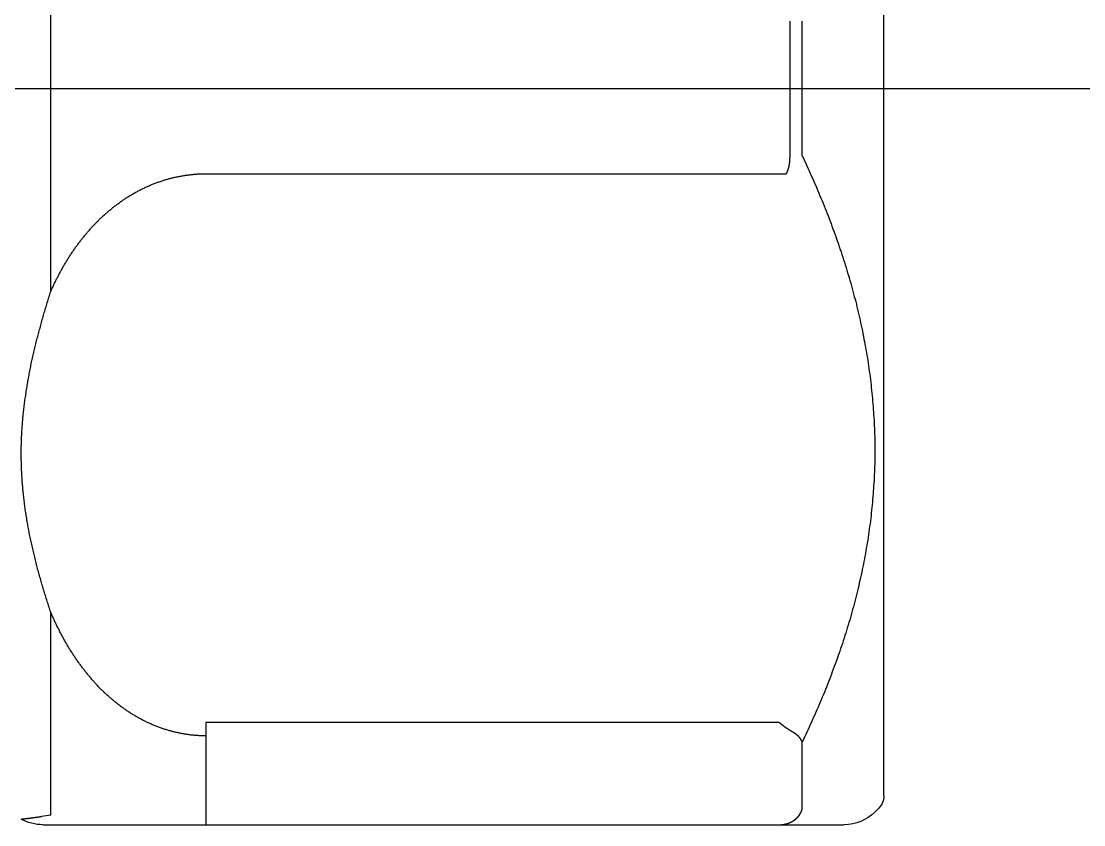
# Model space of a CAD drawing. Header units: millimetres. Extents: x 0 to 3800, y -67 to 2530.
# Drawn here: x 2354.32 to 2366.91, y 957.49 to 967.02 of the extents above; entities that cross this region are included whole.
import ezdxf
from ezdxf.lldxf.tags import DXFTag

# ---------------------------------------------------------------- set-up
doc = ezdxf.new("R2010")
doc.units = ezdxf.units.MM
doc.layers.add('내부선 및 부속', color=4, linetype='Continuous')
doc.layers.add('중심선', color=1, linetype='DASHED')
tags = doc.linetypes.add('DASHDOT', pattern=[70, 31, -13, 13, -13]).pattern_tags.tags
tags[10:11] = [DXFTag(74, 4), DXFTag(75, 0), DXFTag(340, '0'), DXFTag(46, 0.0), DXFTag(50, 0.0), DXFTag(44, 0.0), DXFTag(45, 0.0)]
tags[8:9] = [DXFTag(74, 4), DXFTag(75, 0), DXFTag(340, '0'), DXFTag(46, 0.0), DXFTag(50, 0.0), DXFTag(44, 0.0), DXFTag(45, 0.0)]
tags[6:7] = [DXFTag(74, 4), DXFTag(75, 0), DXFTag(340, '0'), DXFTag(46, 0.0), DXFTag(50, 0.0), DXFTag(44, 0.0), DXFTag(45, 0.0)]
tags[4:5] = [DXFTag(74, 4), DXFTag(75, 0), DXFTag(340, '0'), DXFTag(46, 0.0), DXFTag(50, 0.0), DXFTag(44, 0.0), DXFTag(45, 0.0)]
tags = doc.linetypes.add('DASHED', pattern=[25.72, 12.86, -12.86]).pattern_tags.tags
tags[6:7] = [DXFTag(74, 4), DXFTag(75, 0), DXFTag(340, '0'), DXFTag(46, 0.0), DXFTag(50, 0.0), DXFTag(44, 0.0), DXFTag(45, 0.0)]
tags[4:5] = [DXFTag(74, 4), DXFTag(75, 0), DXFTag(340, '0'), DXFTag(46, 0.0), DXFTag(50, 0.0), DXFTag(44, 0.0), DXFTag(45, 0.0)]

msp = doc.modelspace()

# ---------------------------------------------------------------- linework, layer by layer
at = {"layer": '내부선 및 부속', "linetype": 'Continuous'}
for p, q in [((2364.543, 957.834), (2364.543, 974.602)), ((2354.674, 963.813), (2354.674, 968.623)), ((2363.432, 965.415), (2363.432, 967.015)), ((2363.577, 965.421), (2363.577, 967.016)), ((2356.512, 965.208), (2363.388, 965.208)), ((2354.674, 957.607), (2354.674, 960.012)), ((2363.304, 958.704), (2356.512, 958.704)), ((2356.512, 958.704), (2356.512, 957.493)), ((2363.577, 957.677), (2363.577, 958.475)), ((2364.437, 957.643), (2364.483, 957.689)), ((2354.579, 957.493), (2364.074, 957.493))]:
    msp.add_line(p, q, dxfattribs=at)
at = {"layer": '내부선 및 부속', "linetype": 'Continuous', "flags": 128}
for points in [[(2363.388, 965.208), (2363.389, 965.209), (2363.389, 965.21), (2363.39, 965.211), (2363.391, 965.213), (2363.391, 965.214), (2363.392, 965.215), (2363.392, 965.216), (2363.393, 965.217), (2363.394, 965.218), (2363.394, 965.22), (2363.395, 965.221), (2363.396, 965.222), (2363.396, 965.223), (2363.397, 965.224), (2363.397, 965.226), (2363.398, 965.227), (2363.398, 965.228), (2363.399, 965.229), (2363.4, 965.231), (2363.4, 965.232), (2363.401, 965.233), (2363.401, 965.234), (2363.402, 965.235), (2363.402, 965.237), (2363.403, 965.238), (2363.403, 965.239), (2363.404, 965.24), (2363.404, 965.242), (2363.405, 965.243), (2363.405, 965.244), (2363.406, 965.245), (2363.406, 965.247), (2363.407, 965.248), (2363.407, 965.249), (2363.408, 965.25), (2363.408, 965.252), (2363.409, 965.253), (2363.409, 965.254), (2363.409, 965.256), (2363.41, 965.257), (2363.41, 965.258), (2363.411, 965.259), (2363.411, 965.261), (2363.412, 965.262), (2363.412, 965.263), (2363.412, 965.265), (2363.413, 965.266), (2363.413, 965.267), (2363.414, 965.268), (2363.414, 965.27), (2363.414, 965.271), (2363.415, 965.272), (2363.415, 965.274), (2363.415, 965.275), (2363.416, 965.276), (2363.416, 965.277), (2363.416, 965.279), (2363.417, 965.28), (2363.417, 965.281), (2363.417, 965.283), (2363.418, 965.284), (2363.418, 965.285), (2363.418, 965.287), (2363.419, 965.288), (2363.419, 965.289), (2363.419, 965.29), (2363.42, 965.292), (2363.42, 965.293), (2363.42, 965.294), (2363.421, 965.296), (2363.421, 965.297), (2363.421, 965.298), (2363.421, 965.3), (2363.422, 965.301), (2363.422, 965.302), (2363.422, 965.304), (2363.422, 965.305), (2363.423, 965.306), (2363.423, 965.308), (2363.423, 965.309), (2363.423, 965.31), (2363.424, 965.312), (2363.424, 965.313), (2363.424, 965.314), (2363.424, 965.316), (2363.425, 965.317), (2363.425, 965.318), (2363.425, 965.32), (2363.425, 965.321), (2363.425, 965.322), (2363.426, 965.324), (2363.426, 965.325), (2363.426, 965.326), (2363.426, 965.328), (2363.426, 965.329), (2363.427, 965.33), (2363.427, 965.332), (2363.427, 965.333), (2363.427, 965.334), (2363.427, 965.336), (2363.427, 965.336), (2363.427, 965.337), (2363.428, 965.338), (2363.428, 965.34), (2363.428, 965.341), (2363.428, 965.342), (2363.428, 965.344), (2363.428, 965.345), (2363.428, 965.346), (2363.429, 965.348), (2363.429, 965.349), (2363.429, 965.35), (2363.429, 965.352), (2363.429, 965.353), (2363.429, 965.354), (2363.429, 965.356), (2363.429, 965.357), (2363.429, 965.358), (2363.43, 965.36), (2363.43, 965.361), (2363.43, 965.362), (2363.43, 965.364), (2363.43, 965.365), (2363.43, 965.366), (2363.43, 965.368), (2363.43, 965.369), (2363.43, 965.371), (2363.43, 965.372), (2363.431, 965.373), (2363.431, 965.375), (2363.431, 965.376), (2363.431, 965.377), (2363.431, 965.379), (2363.431, 965.38), (2363.431, 965.381), (2363.431, 965.383), (2363.431, 965.384), (2363.431, 965.385), (2363.431, 965.387), (2363.431, 965.388), (2363.431, 965.389), (2363.431, 965.391), (2363.431, 965.392), (2363.431, 965.393), (2363.431, 965.395), (2363.431, 965.396), (2363.431, 965.397), (2363.431, 965.399), (2363.431, 965.4), (2363.431, 965.402), (2363.432, 965.403), (2363.432, 965.404), (2363.432, 965.406), (2363.432, 965.407), (2363.432, 965.408), (2363.432, 965.41), (2363.432, 965.411), (2363.432, 965.412), (2363.432, 965.414), (2363.432, 965.415), (2363.432, 965.415)], [(2363.577, 965.42), (2363.59, 965.391), (2363.604, 965.362), (2363.618, 965.333), (2363.631, 965.303), (2363.645, 965.274), (2363.658, 965.244), (2363.671, 965.215), (2363.684, 965.185), (2363.697, 965.156), (2363.71, 965.126), (2363.723, 965.097), (2363.736, 965.067), (2363.749, 965.037), (2363.762, 965.007), (2363.774, 964.978), (2363.787, 964.948), (2363.799, 964.918), (2363.811, 964.888), (2363.823, 964.858), (2363.836, 964.828), (2363.848, 964.798), (2363.86, 964.768), (2363.871, 964.738), (2363.883, 964.708), (2363.895, 964.678), (2363.906, 964.647), (2363.918, 964.617), (2363.929, 964.587), (2363.94, 964.556), (2363.951, 964.526), (2363.962, 964.496), (2363.973, 964.465), (2363.984, 964.435), (2363.995, 964.404), (2364.005, 964.374), (2364.016, 964.343), (2364.026, 964.312), (2364.037, 964.282), (2364.047, 964.251), (2364.057, 964.22), (2364.067, 964.189), (2364.076, 964.159), (2364.086, 964.128), (2364.096, 964.097), (2364.105, 964.066), (2364.115, 964.035), (2364.124, 964.004), (2364.133, 963.973), (2364.142, 963.942), (2364.151, 963.911), (2364.16, 963.88), (2364.168, 963.848), (2364.177, 963.817), (2364.185, 963.786), (2364.193, 963.755), (2364.202, 963.723), (2364.21, 963.692), (2364.218, 963.661), (2364.225, 963.629), (2364.233, 963.598), (2364.24, 963.566), (2364.248, 963.535), (2364.255, 963.503), (2364.262, 963.471), (2364.269, 963.44), (2364.276, 963.408), (2364.283, 963.376), (2364.289, 963.345), (2364.296, 963.313), (2364.302, 963.281), (2364.308, 963.249), (2364.314, 963.218), (2364.32, 963.186), (2364.326, 963.154), (2364.332, 963.122), (2364.337, 963.09), (2364.342, 963.058), (2364.348, 963.026), (2364.353, 962.994), (2364.358, 962.962), (2364.362, 962.93), (2364.367, 962.898), (2364.371, 962.866), (2364.376, 962.834), (2364.38, 962.802), (2364.384, 962.77), (2364.388, 962.737), (2364.392, 962.705), (2364.395, 962.673), (2364.399, 962.641), (2364.402, 962.609), (2364.405, 962.577), (2364.408, 962.544), (2364.411, 962.512), (2364.414, 962.48), (2364.417, 962.448), (2364.419, 962.415), (2364.421, 962.383), (2364.423, 962.351), (2364.425, 962.318), (2364.425, 962.318), (2364.427, 962.286), (2364.429, 962.254), (2364.43, 962.221), (2364.432, 962.189), (2364.433, 962.157), (2364.434, 962.124), (2364.435, 962.092), (2364.436, 962.06), (2364.436, 962.027), (2364.437, 961.995), (2364.437, 961.963), (2364.437, 961.93), (2364.437, 961.898), (2364.437, 961.866), (2364.436, 961.833), (2364.436, 961.801), (2364.435, 961.769), (2364.434, 961.736), (2364.433, 961.704), (2364.432, 961.672), (2364.43, 961.639), (2364.429, 961.607), (2364.427, 961.575), (2364.425, 961.542), (2364.423, 961.51), (2364.421, 961.478), (2364.419, 961.445), (2364.417, 961.413), (2364.414, 961.381), (2364.411, 961.349), (2364.408, 961.316), (2364.405, 961.284), (2364.402, 961.252), (2364.399, 961.22), (2364.395, 961.187), (2364.392, 961.155), (2364.388, 961.123), (2364.384, 961.091), (2364.38, 961.059), (2364.375, 961.027), (2364.371, 960.995), (2364.367, 960.963), (2364.362, 960.931), (2364.357, 960.898), (2364.352, 960.866), (2364.347, 960.834), (2364.342, 960.803), (2364.336, 960.771), (2364.331, 960.739), (2364.325, 960.707), (2364.319, 960.675), (2364.313, 960.643), (2364.307, 960.611), (2364.301, 960.579), (2364.295, 960.548), (2364.288, 960.516), (2364.281, 960.484), (2364.275, 960.453), (2364.268, 960.421), (2364.261, 960.389), (2364.253, 960.358), (2364.246, 960.326), (2364.239, 960.295), (2364.231, 960.263), (2364.223, 960.232), (2364.215, 960.2), (2364.207, 960.169), (2364.199, 960.138), (2364.191, 960.106), (2364.183, 960.075), (2364.174, 960.044), (2364.165, 960.013), (2364.157, 959.982), (2364.148, 959.95), (2364.139, 959.919), (2364.13, 959.888), (2364.12, 959.857), (2364.111, 959.826), (2364.101, 959.795), (2364.092, 959.765), (2364.082, 959.734), (2364.072, 959.703), (2364.062, 959.672), (2364.052, 959.641), (2364.042, 959.611), (2364.031, 959.58), (2364.021, 959.549), (2364.01, 959.519), (2364, 959.488), (2363.989, 959.458), (2363.978, 959.427), (2363.967, 959.397), (2363.956, 959.367), (2363.945, 959.336), (2363.933, 959.306), (2363.922, 959.276), (2363.91, 959.245), (2363.899, 959.215), (2363.887, 959.185), (2363.875, 959.155), (2363.875, 959.155), (2363.863, 959.125), (2363.851, 959.095), (2363.839, 959.065), (2363.827, 959.035), (2363.814, 959.005), (2363.802, 958.975), (2363.789, 958.945), (2363.777, 958.916), (2363.764, 958.886), (2363.751, 958.856), (2363.738, 958.827), (2363.725, 958.797), (2363.712, 958.767), (2363.699, 958.738), (2363.686, 958.708), (2363.672, 958.679), (2363.659, 958.65), (2363.646, 958.62), (2363.632, 958.591), (2363.618, 958.562), (2363.605, 958.532), (2363.591, 958.503), (2363.577, 958.474), (2363.577, 958.474)], [(2354.674, 963.813), (2354.679, 963.823), (2354.683, 963.833), (2354.687, 963.843), (2354.692, 963.852), (2354.697, 963.862), (2354.701, 963.872), (2354.706, 963.882), (2354.711, 963.892), (2354.715, 963.902), (2354.72, 963.912), (2354.725, 963.922), (2354.73, 963.931), (2354.734, 963.941), (2354.739, 963.951), (2354.744, 963.961), (2354.749, 963.971), (2354.754, 963.98), (2354.759, 963.99), (2354.764, 964), (2354.769, 964.009), (2354.774, 964.019), (2354.78, 964.029), (2354.785, 964.038), (2354.79, 964.048), (2354.795, 964.058), (2354.8, 964.067), (2354.806, 964.077), (2354.811, 964.086), (2354.816, 964.096), (2354.822, 964.105), (2354.827, 964.115), (2354.833, 964.124), (2354.838, 964.134), (2354.844, 964.143), (2354.85, 964.152), (2354.855, 964.162), (2354.861, 964.171), (2354.867, 964.181), (2354.872, 964.19), (2354.878, 964.199), (2354.884, 964.208), (2354.89, 964.218), (2354.896, 964.227), (2354.902, 964.236), (2354.908, 964.245), (2354.914, 964.254), (2354.92, 964.264), (2354.926, 964.273), (2354.932, 964.282), (2354.938, 964.291), (2354.944, 964.3), (2354.95, 964.309), (2354.957, 964.318), (2354.963, 964.327), (2354.969, 964.336), (2354.976, 964.345), (2354.982, 964.353), (2354.988, 964.362), (2354.995, 964.371), (2355.001, 964.38), (2355.008, 964.389), (2355.015, 964.397), (2355.021, 964.406), (2355.028, 964.415), (2355.035, 964.423), (2355.041, 964.432), (2355.048, 964.441), (2355.055, 964.449), (2355.062, 964.458), (2355.069, 964.466), (2355.076, 964.475), (2355.083, 964.483), (2355.09, 964.492), (2355.097, 964.5), (2355.104, 964.508), (2355.111, 964.517), (2355.118, 964.525), (2355.125, 964.533), (2355.132, 964.541), (2355.14, 964.55), (2355.147, 964.558), (2355.154, 964.566), (2355.162, 964.574), (2355.169, 964.582), (2355.177, 964.59), (2355.184, 964.598), (2355.192, 964.606), (2355.199, 964.614), (2355.207, 964.622), (2355.215, 964.63), (2355.222, 964.637), (2355.23, 964.645), (2355.238, 964.653), (2355.245, 964.661), (2355.253, 964.668), (2355.261, 964.676), (2355.269, 964.683), (2355.277, 964.691), (2355.285, 964.698), (2355.293, 964.706), (2355.293, 964.706), (2355.301, 964.713), (2355.309, 964.721), (2355.317, 964.728), (2355.326, 964.735), (2355.334, 964.742), (2355.342, 964.75), (2355.35, 964.757), (2355.359, 964.764), (2355.367, 964.771), (2355.375, 964.778), (2355.384, 964.785), (2355.392, 964.792), (2355.401, 964.799), (2355.409, 964.806), (2355.418, 964.813), (2355.427, 964.819), (2355.435, 964.826), (2355.444, 964.833), (2355.453, 964.839), (2355.461, 964.846), (2355.47, 964.852), (2355.479, 964.859), (2355.488, 964.865), (2355.497, 964.872), (2355.506, 964.878), (2355.515, 964.884), (2355.524, 964.891), (2355.533, 964.897), (2355.542, 964.903), (2355.551, 964.909), (2355.56, 964.915), (2355.569, 964.921), (2355.579, 964.927), (2355.588, 964.933), (2355.597, 964.939), (2355.606, 964.945), (2355.616, 964.95), (2355.625, 964.956), (2355.635, 964.962), (2355.644, 964.967), (2355.654, 964.973), (2355.663, 964.978), (2355.673, 964.984), (2355.682, 964.989), (2355.692, 964.994), (2355.701, 964.999), (2355.711, 965.005), (2355.721, 965.01), (2355.731, 965.015), (2355.74, 965.02), (2355.75, 965.025), (2355.76, 965.03), (2355.77, 965.034), (2355.78, 965.039), (2355.79, 965.044), (2355.8, 965.048), (2355.81, 965.053), (2355.82, 965.058), (2355.83, 965.062), (2355.84, 965.066), (2355.85, 965.071), (2355.86, 965.075), (2355.87, 965.079), (2355.88, 965.083), (2355.89, 965.087), (2355.901, 965.091), (2355.911, 965.095), (2355.921, 965.099), (2355.932, 965.103), (2355.942, 965.107), (2355.952, 965.111), (2355.963, 965.114), (2355.973, 965.118), (2355.983, 965.121), (2355.994, 965.125), (2356.004, 965.128), (2356.015, 965.131), (2356.025, 965.135), (2356.036, 965.138), (2356.047, 965.141), (2356.057, 965.144), (2356.068, 965.147), (2356.078, 965.15), (2356.089, 965.152), (2356.1, 965.155), (2356.11, 965.158), (2356.121, 965.161), (2356.132, 965.163), (2356.143, 965.166), (2356.153, 965.168), (2356.164, 965.17), (2356.175, 965.173), (2356.186, 965.175), (2356.196, 965.177), (2356.207, 965.179), (2356.218, 965.181), (2356.229, 965.183), (2356.24, 965.185), (2356.251, 965.187), (2356.261, 965.188), (2356.261, 965.188), (2356.272, 965.19), (2356.283, 965.192), (2356.294, 965.193), (2356.305, 965.194), (2356.316, 965.196), (2356.327, 965.197), (2356.338, 965.198), (2356.348, 965.199), (2356.359, 965.201), (2356.37, 965.202), (2356.381, 965.202), (2356.392, 965.203), (2356.403, 965.204), (2356.414, 965.205), (2356.425, 965.205), (2356.436, 965.206), (2356.447, 965.207), (2356.458, 965.207), (2356.469, 965.207), (2356.48, 965.208), (2356.491, 965.208), (2356.501, 965.208), (2356.512, 965.208), (2356.512, 965.208)], [(2354.674, 960.011), (2354.669, 960.028), (2354.663, 960.044), (2354.658, 960.061), (2354.653, 960.077), (2354.647, 960.094), (2354.642, 960.111), (2354.637, 960.127), (2354.631, 960.144), (2354.626, 960.16), (2354.621, 960.177), (2354.616, 960.194), (2354.611, 960.21), (2354.605, 960.227), (2354.6, 960.243), (2354.595, 960.26), (2354.59, 960.277), (2354.585, 960.293), (2354.58, 960.31), (2354.575, 960.327), (2354.57, 960.343), (2354.566, 960.36), (2354.561, 960.377), (2354.556, 960.394), (2354.551, 960.41), (2354.546, 960.427), (2354.542, 960.444), (2354.537, 960.461), (2354.533, 960.477), (2354.528, 960.494), (2354.523, 960.511), (2354.519, 960.528), (2354.514, 960.544), (2354.51, 960.561), (2354.506, 960.578), (2354.501, 960.595), (2354.497, 960.612), (2354.493, 960.629), (2354.488, 960.646), (2354.484, 960.662), (2354.48, 960.679), (2354.476, 960.696), (2354.472, 960.713), (2354.468, 960.73), (2354.464, 960.747), (2354.46, 960.764), (2354.456, 960.781), (2354.452, 960.798), (2354.449, 960.815), (2354.445, 960.832), (2354.441, 960.849), (2354.438, 960.866), (2354.434, 960.883), (2354.43, 960.9), (2354.427, 960.917), (2354.423, 960.934), (2354.42, 960.951), (2354.417, 960.968), (2354.414, 960.985), (2354.41, 961.003), (2354.407, 961.02), (2354.404, 961.037), (2354.401, 961.054), (2354.398, 961.071), (2354.395, 961.088), (2354.392, 961.105), (2354.389, 961.123), (2354.387, 961.14), (2354.384, 961.157), (2354.381, 961.174), (2354.378, 961.192), (2354.376, 961.209), (2354.373, 961.226), (2354.371, 961.243), (2354.369, 961.26), (2354.366, 961.278), (2354.364, 961.295), (2354.362, 961.312), (2354.36, 961.33), (2354.358, 961.347), (2354.356, 961.364), (2354.354, 961.382), (2354.352, 961.399), (2354.35, 961.416), (2354.348, 961.433), (2354.346, 961.451), (2354.345, 961.468), (2354.343, 961.485), (2354.342, 961.503), (2354.34, 961.52), (2354.339, 961.538), (2354.337, 961.555), (2354.336, 961.572), (2354.335, 961.59), (2354.334, 961.607), (2354.333, 961.624), (2354.332, 961.642), (2354.331, 961.659), (2354.33, 961.677), (2354.329, 961.694), (2354.328, 961.711), (2354.328, 961.711), (2354.328, 961.729), (2354.327, 961.746), (2354.326, 961.763), (2354.326, 961.781), (2354.326, 961.798), (2354.325, 961.816), (2354.325, 961.833), (2354.325, 961.85), (2354.325, 961.868), (2354.325, 961.885), (2354.325, 961.903), (2354.325, 961.92), (2354.325, 961.937), (2354.325, 961.955), (2354.325, 961.972), (2354.326, 961.99), (2354.326, 962.007), (2354.327, 962.024), (2354.327, 962.042), (2354.328, 962.059), (2354.329, 962.077), (2354.329, 962.094), (2354.33, 962.111), (2354.331, 962.129), (2354.332, 962.146), (2354.333, 962.164), (2354.334, 962.181), (2354.336, 962.198), (2354.337, 962.216), (2354.338, 962.233), (2354.339, 962.25), (2354.341, 962.268), (2354.342, 962.285), (2354.344, 962.302), (2354.345, 962.32), (2354.347, 962.337), (2354.349, 962.354), (2354.351, 962.372), (2354.352, 962.389), (2354.354, 962.406), (2354.356, 962.424), (2354.358, 962.441), (2354.36, 962.458), (2354.363, 962.476), (2354.365, 962.493), (2354.367, 962.51), (2354.369, 962.527), (2354.372, 962.545), (2354.374, 962.562), (2354.377, 962.579), (2354.379, 962.596), (2354.382, 962.614), (2354.384, 962.631), (2354.387, 962.648), (2354.39, 962.665), (2354.393, 962.682), (2354.395, 962.7), (2354.398, 962.717), (2354.401, 962.734), (2354.404, 962.751), (2354.407, 962.768), (2354.41, 962.785), (2354.414, 962.803), (2354.417, 962.82), (2354.42, 962.837), (2354.423, 962.854), (2354.427, 962.871), (2354.43, 962.888), (2354.433, 962.905), (2354.437, 962.922), (2354.44, 962.939), (2354.444, 962.956), (2354.448, 962.973), (2354.451, 962.99), (2354.455, 963.007), (2354.459, 963.024), (2354.463, 963.041), (2354.466, 963.058), (2354.47, 963.075), (2354.474, 963.092), (2354.478, 963.109), (2354.482, 963.126), (2354.486, 963.143), (2354.49, 963.16), (2354.494, 963.177), (2354.498, 963.194), (2354.503, 963.211), (2354.507, 963.227), (2354.511, 963.244), (2354.515, 963.261), (2354.52, 963.278), (2354.524, 963.295), (2354.529, 963.312), (2354.533, 963.328), (2354.537, 963.345), (2354.542, 963.362), (2354.547, 963.379), (2354.551, 963.396), (2354.556, 963.412), (2354.56, 963.429), (2354.56, 963.429), (2354.565, 963.446), (2354.57, 963.463), (2354.574, 963.479), (2354.579, 963.496), (2354.584, 963.513), (2354.589, 963.53), (2354.594, 963.546), (2354.598, 963.563), (2354.603, 963.58), (2354.608, 963.596), (2354.613, 963.613), (2354.618, 963.63), (2354.623, 963.646), (2354.628, 963.663), (2354.633, 963.68), (2354.638, 963.696), (2354.643, 963.713), (2354.648, 963.73), (2354.653, 963.746), (2354.659, 963.763), (2354.664, 963.779), (2354.669, 963.796), (2354.674, 963.813), (2354.674, 963.813)], [(2356.512, 958.546), (2356.501, 958.546), (2356.49, 958.546), (2356.479, 958.546), (2356.468, 958.547), (2356.457, 958.547), (2356.446, 958.547), (2356.434, 958.548), (2356.423, 958.549), (2356.412, 958.549), (2356.401, 958.55), (2356.39, 958.551), (2356.379, 958.552), (2356.368, 958.553), (2356.356, 958.554), (2356.345, 958.555), (2356.334, 958.556), (2356.323, 958.558), (2356.312, 958.559), (2356.301, 958.561), (2356.29, 958.562), (2356.279, 958.564), (2356.268, 958.566), (2356.257, 958.567), (2356.245, 958.569), (2356.234, 958.571), (2356.223, 958.573), (2356.212, 958.575), (2356.201, 958.578), (2356.19, 958.58), (2356.179, 958.582), (2356.168, 958.585), (2356.157, 958.587), (2356.147, 958.59), (2356.136, 958.592), (2356.125, 958.595), (2356.114, 958.598), (2356.103, 958.601), (2356.092, 958.604), (2356.081, 958.607), (2356.07, 958.61), (2356.06, 958.613), (2356.049, 958.616), (2356.038, 958.62), (2356.027, 958.623), (2356.017, 958.626), (2356.006, 958.63), (2355.995, 958.633), (2355.985, 958.637), (2355.974, 958.641), (2355.964, 958.645), (2355.953, 958.649), (2355.943, 958.652), (2355.932, 958.657), (2355.922, 958.661), (2355.911, 958.665), (2355.901, 958.669), (2355.89, 958.673), (2355.88, 958.678), (2355.87, 958.682), (2355.86, 958.687), (2355.849, 958.691), (2355.839, 958.696), (2355.829, 958.7), (2355.819, 958.705), (2355.809, 958.71), (2355.799, 958.715), (2355.789, 958.72), (2355.779, 958.725), (2355.769, 958.73), (2355.759, 958.735), (2355.749, 958.74), (2355.739, 958.746), (2355.729, 958.751), (2355.719, 958.756), (2355.71, 958.762), (2355.7, 958.767), (2355.69, 958.773), (2355.68, 958.778), (2355.671, 958.784), (2355.661, 958.79), (2355.652, 958.796), (2355.642, 958.801), (2355.633, 958.807), (2355.623, 958.813), (2355.614, 958.819), (2355.604, 958.825), (2355.595, 958.832), (2355.586, 958.838), (2355.576, 958.844), (2355.567, 958.85), (2355.558, 958.857), (2355.549, 958.863), (2355.54, 958.87), (2355.531, 958.876), (2355.522, 958.883), (2355.513, 958.889), (2355.504, 958.896), (2355.495, 958.903), (2355.486, 958.909), (2355.477, 958.916), (2355.477, 958.916), (2355.468, 958.923), (2355.459, 958.93), (2355.45, 958.937), (2355.442, 958.944), (2355.433, 958.951), (2355.424, 958.958), (2355.416, 958.965), (2355.407, 958.972), (2355.399, 958.98), (2355.39, 958.987), (2355.382, 958.994), (2355.373, 959.002), (2355.365, 959.009), (2355.357, 959.016), (2355.348, 959.024), (2355.34, 959.032), (2355.332, 959.039), (2355.324, 959.047), (2355.316, 959.054), (2355.308, 959.062), (2355.299, 959.07), (2355.291, 959.078), (2355.283, 959.085), (2355.276, 959.093), (2355.268, 959.101), (2355.26, 959.109), (2355.252, 959.117), (2355.244, 959.125), (2355.236, 959.133), (2355.229, 959.141), (2355.221, 959.149), (2355.213, 959.157), (2355.206, 959.166), (2355.198, 959.174), (2355.191, 959.182), (2355.183, 959.19), (2355.176, 959.199), (2355.169, 959.207), (2355.161, 959.215), (2355.154, 959.224), (2355.147, 959.232), (2355.139, 959.241), (2355.132, 959.249), (2355.125, 959.258), (2355.118, 959.266), (2355.111, 959.275), (2355.104, 959.284), (2355.097, 959.292), (2355.09, 959.301), (2355.083, 959.31), (2355.076, 959.319), (2355.069, 959.328), (2355.062, 959.336), (2355.055, 959.345), (2355.049, 959.354), (2355.042, 959.363), (2355.035, 959.372), (2355.029, 959.381), (2355.022, 959.39), (2355.016, 959.399), (2355.009, 959.408), (2355.003, 959.417), (2354.996, 959.426), (2354.99, 959.435), (2354.983, 959.445), (2354.977, 959.454), (2354.971, 959.463), (2354.964, 959.472), (2354.958, 959.481), (2354.952, 959.491), (2354.946, 959.5), (2354.94, 959.509), (2354.934, 959.519), (2354.928, 959.528), (2354.922, 959.538), (2354.916, 959.547), (2354.91, 959.556), (2354.904, 959.566), (2354.898, 959.575), (2354.892, 959.585), (2354.886, 959.594), (2354.881, 959.604), (2354.875, 959.614), (2354.869, 959.623), (2354.864, 959.633), (2354.858, 959.642), (2354.852, 959.652), (2354.847, 959.662), (2354.841, 959.671), (2354.836, 959.681), (2354.83, 959.691), (2354.825, 959.701), (2354.82, 959.71), (2354.814, 959.72), (2354.809, 959.73), (2354.804, 959.74), (2354.798, 959.75), (2354.793, 959.76), (2354.788, 959.769), (2354.783, 959.779), (2354.783, 959.779), (2354.778, 959.789), (2354.773, 959.799), (2354.768, 959.809), (2354.763, 959.819), (2354.758, 959.829), (2354.753, 959.839), (2354.748, 959.849), (2354.743, 959.859), (2354.738, 959.869), (2354.734, 959.879), (2354.729, 959.889), (2354.724, 959.899), (2354.719, 959.91), (2354.715, 959.92), (2354.71, 959.93), (2354.705, 959.94), (2354.701, 959.95), (2354.696, 959.96), (2354.692, 959.97), (2354.687, 959.981), (2354.683, 959.991), (2354.678, 960.001), (2354.674, 960.011), (2354.674, 960.011)], [(2363.465, 958.59), (2363.464, 958.591), (2363.463, 958.592), (2363.461, 958.592), (2363.46, 958.593), (2363.459, 958.593), (2363.458, 958.594), (2363.457, 958.595), (2363.456, 958.595), (2363.455, 958.596), (2363.454, 958.597), (2363.453, 958.597), (2363.452, 958.598), (2363.451, 958.598), (2363.45, 958.599), (2363.449, 958.6), (2363.448, 958.6), (2363.446, 958.601), (2363.445, 958.602), (2363.444, 958.602), (2363.443, 958.603), (2363.442, 958.604), (2363.441, 958.604), (2363.44, 958.605), (2363.439, 958.605), (2363.438, 958.606), (2363.437, 958.607), (2363.436, 958.607), (2363.435, 958.608), (2363.434, 958.609), (2363.433, 958.609), (2363.432, 958.61), (2363.431, 958.611), (2363.43, 958.611), (2363.429, 958.612), (2363.428, 958.613), (2363.426, 958.613), (2363.425, 958.614), (2363.424, 958.615), (2363.423, 958.615), (2363.422, 958.616), (2363.421, 958.617), (2363.42, 958.617), (2363.419, 958.618), (2363.418, 958.619), (2363.417, 958.619), (2363.416, 958.62), (2363.415, 958.621), (2363.414, 958.621), (2363.413, 958.622), (2363.412, 958.623), (2363.411, 958.623), (2363.41, 958.624), (2363.409, 958.625), (2363.408, 958.625), (2363.407, 958.626), (2363.406, 958.627), (2363.405, 958.628), (2363.404, 958.628), (2363.403, 958.629), (2363.402, 958.63), (2363.401, 958.63), (2363.4, 958.631), (2363.399, 958.632), (2363.398, 958.632), (2363.397, 958.633), (2363.395, 958.634), (2363.394, 958.635), (2363.393, 958.635), (2363.392, 958.636), (2363.391, 958.637), (2363.39, 958.637), (2363.389, 958.638), (2363.388, 958.639), (2363.387, 958.639), (2363.386, 958.64), (2363.385, 958.641), (2363.384, 958.642), (2363.383, 958.642), (2363.382, 958.643), (2363.381, 958.644), (2363.38, 958.645), (2363.379, 958.645), (2363.378, 958.646), (2363.377, 958.647), (2363.376, 958.647), (2363.375, 958.648), (2363.374, 958.649), (2363.373, 958.65), (2363.372, 958.65), (2363.371, 958.651), (2363.37, 958.652), (2363.369, 958.653), (2363.368, 958.653), (2363.367, 958.654), (2363.366, 958.655), (2363.365, 958.655), (2363.364, 958.656), (2363.363, 958.657), (2363.362, 958.658), (2363.361, 958.658), (2363.361, 958.658), (2363.36, 958.659), (2363.359, 958.66), (2363.358, 958.661), (2363.357, 958.661), (2363.356, 958.662), (2363.355, 958.663), (2363.354, 958.664), (2363.353, 958.664), (2363.352, 958.665), (2363.351, 958.666), (2363.35, 958.667), (2363.349, 958.667), (2363.348, 958.668), (2363.347, 958.669), (2363.346, 958.67), (2363.345, 958.67), (2363.345, 958.671), (2363.344, 958.672), (2363.343, 958.673), (2363.342, 958.673), (2363.341, 958.674), (2363.34, 958.675), (2363.339, 958.676), (2363.338, 958.677), (2363.337, 958.677), (2363.336, 958.678), (2363.335, 958.679), (2363.334, 958.68), (2363.333, 958.68), (2363.332, 958.681), (2363.331, 958.682), (2363.33, 958.683), (2363.329, 958.683), (2363.328, 958.684), (2363.327, 958.685), (2363.326, 958.686), (2363.325, 958.687), (2363.324, 958.687), (2363.323, 958.688), (2363.322, 958.689), (2363.321, 958.69), (2363.32, 958.69), (2363.319, 958.691), (2363.318, 958.692), (2363.317, 958.693), (2363.316, 958.694), (2363.315, 958.694), (2363.315, 958.695), (2363.314, 958.696), (2363.313, 958.697), (2363.312, 958.698), (2363.311, 958.698), (2363.31, 958.699), (2363.309, 958.7), (2363.308, 958.701), (2363.307, 958.701), (2363.306, 958.702), (2363.305, 958.703), (2363.304, 958.704), (2363.304, 958.704)], [(2363.577, 958.474), (2363.576, 958.475), (2363.576, 958.476), (2363.576, 958.477), (2363.575, 958.478), (2363.575, 958.479), (2363.574, 958.48), (2363.574, 958.481), (2363.573, 958.482), (2363.573, 958.483), (2363.573, 958.484), (2363.572, 958.485), (2363.572, 958.486), (2363.571, 958.487), (2363.571, 958.487), (2363.57, 958.488), (2363.57, 958.489), (2363.569, 958.49), (2363.569, 958.491), (2363.568, 958.492), (2363.568, 958.493), (2363.567, 958.494), (2363.567, 958.495), (2363.566, 958.496), (2363.566, 958.497), (2363.565, 958.497), (2363.565, 958.498), (2363.564, 958.499), (2363.564, 958.5), (2363.563, 958.501), (2363.563, 958.502), (2363.562, 958.503), (2363.562, 958.504), (2363.561, 958.504), (2363.56, 958.505), (2363.56, 958.506), (2363.559, 958.507), (2363.559, 958.508), (2363.558, 958.509), (2363.558, 958.51), (2363.557, 958.51), (2363.556, 958.511), (2363.556, 958.512), (2363.555, 958.513), (2363.555, 958.514), (2363.554, 958.515), (2363.553, 958.515), (2363.553, 958.516), (2363.552, 958.517), (2363.552, 958.518), (2363.551, 958.519), (2363.55, 958.519), (2363.55, 958.52), (2363.549, 958.521), (2363.548, 958.522), (2363.548, 958.523), (2363.547, 958.523), (2363.546, 958.524), (2363.546, 958.525), (2363.545, 958.526), (2363.544, 958.527), (2363.544, 958.527), (2363.543, 958.528), (2363.542, 958.529), (2363.542, 958.53), (2363.541, 958.531), (2363.54, 958.531), (2363.54, 958.532), (2363.539, 958.533), (2363.538, 958.534), (2363.538, 958.534), (2363.537, 958.535), (2363.536, 958.536), (2363.535, 958.537), (2363.535, 958.537), (2363.534, 958.538), (2363.533, 958.539), (2363.532, 958.54), (2363.532, 958.54), (2363.531, 958.541), (2363.53, 958.542), (2363.53, 958.542), (2363.529, 958.543), (2363.528, 958.544), (2363.527, 958.545), (2363.527, 958.545), (2363.526, 958.546), (2363.525, 958.547), (2363.524, 958.547), (2363.524, 958.548), (2363.523, 958.549), (2363.522, 958.55), (2363.521, 958.55), (2363.52, 958.551), (2363.52, 958.552), (2363.519, 958.552), (2363.518, 958.553), (2363.517, 958.554), (2363.517, 958.554), (2363.516, 958.555), (2363.515, 958.556), (2363.515, 958.556), (2363.514, 958.556), (2363.513, 958.557), (2363.513, 958.558), (2363.512, 958.558), (2363.511, 958.559), (2363.51, 958.56), (2363.509, 958.56), (2363.509, 958.561), (2363.508, 958.562), (2363.507, 958.562), (2363.506, 958.563), (2363.505, 958.564), (2363.504, 958.564), (2363.504, 958.565), (2363.503, 958.565), (2363.502, 958.566), (2363.501, 958.567), (2363.5, 958.567), (2363.499, 958.568), (2363.499, 958.569), (2363.498, 958.569), (2363.497, 958.57), (2363.496, 958.57), (2363.495, 958.571), (2363.494, 958.572), (2363.494, 958.572), (2363.493, 958.573), (2363.492, 958.573), (2363.491, 958.574), (2363.49, 958.575), (2363.489, 958.575), (2363.488, 958.576), (2363.488, 958.576), (2363.487, 958.577), (2363.486, 958.577), (2363.485, 958.578), (2363.484, 958.579), (2363.483, 958.579), (2363.482, 958.58), (2363.481, 958.58), (2363.481, 958.581), (2363.48, 958.581), (2363.479, 958.582), (2363.478, 958.583), (2363.477, 958.583), (2363.476, 958.584), (2363.475, 958.584), (2363.474, 958.585), (2363.474, 958.585), (2363.473, 958.586), (2363.472, 958.586), (2363.471, 958.587), (2363.47, 958.587), (2363.469, 958.588), (2363.468, 958.588), (2363.467, 958.589), (2363.466, 958.589), (2363.466, 958.59), (2363.465, 958.59), (2363.465, 958.59)], [(2363.465, 957.536), (2363.466, 957.537), (2363.467, 957.537), (2363.468, 957.538), (2363.469, 957.538), (2363.47, 957.539), (2363.471, 957.54), (2363.472, 957.54), (2363.473, 957.541), (2363.474, 957.541), (2363.475, 957.542), (2363.476, 957.543), (2363.477, 957.543), (2363.477, 957.544), (2363.478, 957.545), (2363.479, 957.545), (2363.48, 957.546), (2363.481, 957.546), (2363.482, 957.547), (2363.483, 957.548), (2363.484, 957.548), (2363.485, 957.549), (2363.486, 957.55), (2363.487, 957.55), (2363.488, 957.551), (2363.489, 957.552), (2363.49, 957.553), (2363.491, 957.553), (2363.492, 957.554), (2363.493, 957.555), (2363.494, 957.555), (2363.494, 957.556), (2363.495, 957.557), (2363.496, 957.557), (2363.497, 957.558), (2363.498, 957.559), (2363.499, 957.56), (2363.5, 957.56), (2363.501, 957.561), (2363.502, 957.562), (2363.503, 957.563), (2363.503, 957.563), (2363.504, 957.564), (2363.505, 957.565), (2363.506, 957.566), (2363.507, 957.566), (2363.508, 957.567), (2363.509, 957.568), (2363.51, 957.569), (2363.51, 957.57), (2363.511, 957.57), (2363.512, 957.571), (2363.513, 957.572), (2363.514, 957.573), (2363.515, 957.574), (2363.515, 957.574), (2363.516, 957.575), (2363.517, 957.576), (2363.518, 957.577), (2363.519, 957.578), (2363.52, 957.579), (2363.52, 957.579), (2363.521, 957.58), (2363.522, 957.581), (2363.523, 957.582), (2363.524, 957.583), (2363.524, 957.584), (2363.525, 957.584), (2363.526, 957.585), (2363.527, 957.586), (2363.527, 957.587), (2363.528, 957.588), (2363.529, 957.589), (2363.53, 957.59), (2363.531, 957.591), (2363.531, 957.591), (2363.532, 957.592), (2363.533, 957.593), (2363.533, 957.594), (2363.534, 957.595), (2363.535, 957.596), (2363.536, 957.597), (2363.536, 957.598), (2363.537, 957.599), (2363.538, 957.6), (2363.538, 957.601), (2363.539, 957.601), (2363.54, 957.602), (2363.541, 957.603), (2363.541, 957.604), (2363.542, 957.605), (2363.543, 957.606), (2363.543, 957.607), (2363.544, 957.608), (2363.545, 957.609), (2363.545, 957.61), (2363.546, 957.611), (2363.547, 957.612), (2363.547, 957.613), (2363.548, 957.614), (2363.548, 957.615), (2363.548, 957.615), (2363.549, 957.616), (2363.55, 957.617), (2363.55, 957.618), (2363.551, 957.619), (2363.552, 957.62), (2363.552, 957.621), (2363.553, 957.622), (2363.553, 957.623), (2363.554, 957.624), (2363.554, 957.625), (2363.555, 957.626), (2363.556, 957.627), (2363.556, 957.628), (2363.557, 957.629), (2363.557, 957.63), (2363.558, 957.631), (2363.558, 957.632), (2363.559, 957.633), (2363.559, 957.634), (2363.56, 957.635), (2363.561, 957.636), (2363.561, 957.637), (2363.562, 957.638), (2363.562, 957.639), (2363.563, 957.64), (2363.563, 957.641), (2363.564, 957.642), (2363.564, 957.643), (2363.565, 957.644), (2363.565, 957.645), (2363.565, 957.646), (2363.566, 957.648), (2363.566, 957.649), (2363.567, 957.65), (2363.567, 957.651), (2363.568, 957.652), (2363.568, 957.653), (2363.569, 957.654), (2363.569, 957.655), (2363.57, 957.656), (2363.57, 957.657), (2363.57, 957.658), (2363.571, 957.659), (2363.571, 957.66), (2363.572, 957.661), (2363.572, 957.663), (2363.572, 957.664), (2363.573, 957.665), (2363.573, 957.666), (2363.574, 957.667), (2363.574, 957.668), (2363.574, 957.669), (2363.575, 957.67), (2363.575, 957.671), (2363.575, 957.672), (2363.576, 957.673), (2363.576, 957.675), (2363.576, 957.676), (2363.577, 957.677), (2363.577, 957.677)], [(2354.325, 957.559), (2354.325, 957.559), (2354.326, 957.559), (2354.327, 957.559), (2354.328, 957.56), (2354.329, 957.56), (2354.33, 957.56), (2354.33, 957.56), (2354.331, 957.56), (2354.332, 957.56), (2354.333, 957.561), (2354.334, 957.561), (2354.335, 957.561), (2354.335, 957.561), (2354.336, 957.561), (2354.337, 957.561), (2354.338, 957.561), (2354.339, 957.561), (2354.34, 957.561), (2354.34, 957.561), (2354.341, 957.561), (2354.342, 957.561), (2354.343, 957.561), (2354.344, 957.561), (2354.345, 957.562), (2354.345, 957.562), (2354.346, 957.562), (2354.347, 957.562), (2354.348, 957.562), (2354.349, 957.562), (2354.35, 957.562), (2354.35, 957.562), (2354.351, 957.562), (2354.352, 957.562), (2354.353, 957.563), (2354.354, 957.563), (2354.354, 957.563), (2354.355, 957.563), (2354.356, 957.563), (2354.357, 957.563), (2354.358, 957.563), (2354.359, 957.563), (2354.359, 957.563), (2354.36, 957.564), (2354.361, 957.564), (2354.362, 957.564), (2354.363, 957.564), (2354.364, 957.564), (2354.364, 957.564), (2354.365, 957.564), (2354.366, 957.564), (2354.367, 957.564), (2354.368, 957.565), (2354.369, 957.565), (2354.369, 957.565), (2354.37, 957.565), (2354.371, 957.565), (2354.372, 957.565), (2354.373, 957.565), (2354.374, 957.565), (2354.374, 957.565), (2354.375, 957.566), (2354.376, 957.566), (2354.377, 957.566), (2354.378, 957.566), (2354.379, 957.566), (2354.379, 957.566), (2354.38, 957.566), (2354.381, 957.566), (2354.382, 957.566), (2354.383, 957.566), (2354.384, 957.567), (2354.384, 957.567), (2354.385, 957.567), (2354.386, 957.567), (2354.387, 957.567), (2354.388, 957.567), (2354.389, 957.567), (2354.389, 957.567), (2354.39, 957.567), (2354.391, 957.567), (2354.392, 957.568), (2354.393, 957.568), (2354.394, 957.568), (2354.394, 957.568), (2354.395, 957.568), (2354.396, 957.568), (2354.397, 957.568), (2354.398, 957.568), (2354.398, 957.568), (2354.399, 957.568), (2354.4, 957.569), (2354.401, 957.569), (2354.402, 957.569), (2354.403, 957.569), (2354.403, 957.569), (2354.404, 957.569), (2354.405, 957.569), (2354.406, 957.569), (2354.407, 957.569), (2354.408, 957.57), (2354.408, 957.57), (2354.408, 957.57), (2354.409, 957.57), (2354.41, 957.57), (2354.411, 957.57), (2354.412, 957.57), (2354.413, 957.57), (2354.413, 957.57), (2354.414, 957.57), (2354.415, 957.57), (2354.416, 957.571), (2354.417, 957.571), (2354.418, 957.571), (2354.418, 957.571), (2354.419, 957.571), (2354.42, 957.571), (2354.421, 957.571), (2354.422, 957.571), (2354.423, 957.571), (2354.423, 957.572), (2354.424, 957.572), (2354.425, 957.572), (2354.426, 957.572), (2354.427, 957.572), (2354.428, 957.572), (2354.428, 957.572), (2354.429, 957.572), (2354.43, 957.572), (2354.431, 957.572), (2354.432, 957.573), (2354.432, 957.573), (2354.433, 957.573), (2354.434, 957.573), (2354.435, 957.573), (2354.436, 957.573), (2354.437, 957.573), (2354.437, 957.573), (2354.438, 957.573), (2354.439, 957.574), (2354.44, 957.574), (2354.441, 957.574), (2354.442, 957.574), (2354.442, 957.574), (2354.443, 957.574), (2354.444, 957.574), (2354.445, 957.574), (2354.446, 957.574), (2354.447, 957.575), (2354.447, 957.575), (2354.448, 957.575), (2354.449, 957.575), (2354.45, 957.575), (2354.451, 957.575), (2354.452, 957.575), (2354.452, 957.575), (2354.453, 957.575), (2354.454, 957.576), (2354.455, 957.576), (2354.456, 957.576), (2354.457, 957.576), (2354.457, 957.576), (2354.458, 957.576), (2354.459, 957.576), (2354.46, 957.576), (2354.461, 957.576), (2354.462, 957.577), (2354.462, 957.577), (2354.463, 957.577), (2354.464, 957.577), (2354.465, 957.577), (2354.466, 957.577), (2354.466, 957.577), (2354.467, 957.577), (2354.468, 957.577), (2354.469, 957.578), (2354.47, 957.578), (2354.471, 957.578), (2354.471, 957.578), (2354.472, 957.578), (2354.473, 957.578), (2354.474, 957.578), (2354.475, 957.578), (2354.476, 957.578), (2354.476, 957.579), (2354.477, 957.579), (2354.478, 957.579), (2354.479, 957.579), (2354.48, 957.579), (2354.481, 957.579), (2354.481, 957.579), (2354.482, 957.579), (2354.483, 957.579), (2354.484, 957.58), (2354.485, 957.58), (2354.486, 957.58), (2354.486, 957.58), (2354.487, 957.58), (2354.488, 957.58), (2354.489, 957.58), (2354.49, 957.58), (2354.491, 957.58), (2354.491, 957.58), (2354.491, 957.581), (2354.492, 957.581), (2354.493, 957.581), (2354.494, 957.581), (2354.495, 957.581), (2354.496, 957.581), (2354.496, 957.581), (2354.497, 957.581), (2354.498, 957.581), (2354.499, 957.582), (2354.5, 957.582), (2354.5, 957.582), (2354.501, 957.582), (2354.502, 957.582), (2354.503, 957.582), (2354.504, 957.582), (2354.505, 957.582), (2354.505, 957.582), (2354.506, 957.583), (2354.507, 957.583), (2354.508, 957.583), (2354.509, 957.583), (2354.51, 957.583), (2354.51, 957.583), (2354.511, 957.583), (2354.512, 957.583), (2354.513, 957.583), (2354.514, 957.584), (2354.515, 957.584), (2354.515, 957.584), (2354.516, 957.584), (2354.517, 957.584), (2354.518, 957.584), (2354.519, 957.584), (2354.52, 957.584), (2354.52, 957.584), (2354.521, 957.585), (2354.522, 957.585), (2354.523, 957.585), (2354.524, 957.585), (2354.525, 957.585), (2354.525, 957.585), (2354.526, 957.585), (2354.527, 957.585), (2354.528, 957.585), (2354.529, 957.586), (2354.529, 957.586), (2354.53, 957.586), (2354.531, 957.586), (2354.532, 957.586), (2354.533, 957.586), (2354.534, 957.586), (2354.534, 957.586), (2354.535, 957.586), (2354.536, 957.587), (2354.537, 957.587), (2354.538, 957.587), (2354.539, 957.587), (2354.539, 957.587), (2354.54, 957.587), (2354.541, 957.587), (2354.542, 957.587), (2354.543, 957.587), (2354.544, 957.588), (2354.544, 957.588), (2354.545, 957.588), (2354.546, 957.588), (2354.547, 957.588), (2354.548, 957.588), (2354.549, 957.588), (2354.549, 957.588), (2354.55, 957.589), (2354.551, 957.589), (2354.552, 957.589), (2354.553, 957.589), (2354.554, 957.589), (2354.554, 957.589), (2354.555, 957.589), (2354.556, 957.589), (2354.557, 957.589), (2354.558, 957.59), (2354.558, 957.59), (2354.559, 957.59), (2354.56, 957.59), (2354.561, 957.59), (2354.562, 957.59), (2354.563, 957.59), (2354.563, 957.59)], [(2363.304, 957.492), (2363.305, 957.492), (2363.306, 957.492), (2363.307, 957.492), (2363.308, 957.492), (2363.309, 957.492), (2363.31, 957.492), (2363.311, 957.492), (2363.312, 957.492), (2363.314, 957.492), (2363.315, 957.492), (2363.316, 957.492), (2363.317, 957.492), (2363.318, 957.492), (2363.319, 957.492), (2363.32, 957.492), (2363.321, 957.493), (2363.322, 957.493), (2363.323, 957.493), (2363.324, 957.493), (2363.325, 957.493), (2363.326, 957.493), (2363.327, 957.493), (2363.328, 957.493), (2363.329, 957.493), (2363.33, 957.493), (2363.331, 957.493), (2363.333, 957.493), (2363.334, 957.494), (2363.335, 957.494), (2363.336, 957.494), (2363.337, 957.494), (2363.338, 957.494), (2363.339, 957.494), (2363.34, 957.494), (2363.341, 957.494), (2363.342, 957.494), (2363.343, 957.495), (2363.344, 957.495), (2363.345, 957.495), (2363.346, 957.495), (2363.347, 957.495), (2363.348, 957.495), (2363.349, 957.495), (2363.35, 957.496), (2363.351, 957.496), (2363.353, 957.496), (2363.354, 957.496), (2363.355, 957.496), (2363.356, 957.496), (2363.357, 957.497), (2363.358, 957.497), (2363.359, 957.497), (2363.36, 957.497), (2363.361, 957.497), (2363.362, 957.498), (2363.363, 957.498), (2363.364, 957.498), (2363.365, 957.498), (2363.366, 957.498), (2363.367, 957.499), (2363.368, 957.499), (2363.369, 957.499), (2363.37, 957.499), (2363.371, 957.5), (2363.372, 957.5), (2363.373, 957.5), (2363.374, 957.5), (2363.375, 957.501), (2363.377, 957.501), (2363.378, 957.501), (2363.379, 957.501), (2363.38, 957.502), (2363.381, 957.502), (2363.382, 957.502), (2363.383, 957.502), (2363.384, 957.503), (2363.385, 957.503), (2363.386, 957.503), (2363.387, 957.503), (2363.388, 957.504), (2363.389, 957.504), (2363.39, 957.504), (2363.391, 957.505), (2363.392, 957.505), (2363.393, 957.505), (2363.394, 957.505), (2363.395, 957.506), (2363.396, 957.506), (2363.397, 957.506), (2363.398, 957.507), (2363.399, 957.507), (2363.4, 957.507), (2363.401, 957.508), (2363.402, 957.508), (2363.403, 957.508), (2363.404, 957.509), (2363.405, 957.509), (2363.406, 957.509), (2363.407, 957.51), (2363.408, 957.51), (2363.408, 957.51), (2363.409, 957.51), (2363.41, 957.511), (2363.411, 957.511), (2363.412, 957.511), (2363.413, 957.512), (2363.414, 957.512), (2363.415, 957.513), (2363.416, 957.513), (2363.417, 957.513), (2363.418, 957.514), (2363.419, 957.514), (2363.42, 957.514), (2363.421, 957.515), (2363.422, 957.515), (2363.423, 957.516), (2363.424, 957.516), (2363.425, 957.516), (2363.426, 957.517), (2363.427, 957.517), (2363.428, 957.518), (2363.429, 957.518), (2363.43, 957.519), (2363.431, 957.519), (2363.432, 957.519), (2363.433, 957.52), (2363.434, 957.52), (2363.435, 957.521), (2363.436, 957.521), (2363.437, 957.522), (2363.438, 957.522), (2363.439, 957.522), (2363.439, 957.523), (2363.44, 957.523), (2363.441, 957.524), (2363.442, 957.524), (2363.443, 957.525), (2363.444, 957.525), (2363.445, 957.526), (2363.446, 957.526), (2363.447, 957.527), (2363.448, 957.527), (2363.449, 957.527), (2363.45, 957.528), (2363.451, 957.528), (2363.452, 957.529), (2363.453, 957.529), (2363.454, 957.53), (2363.455, 957.53), (2363.455, 957.531), (2363.456, 957.531), (2363.457, 957.532), (2363.458, 957.532), (2363.459, 957.533), (2363.46, 957.533), (2363.461, 957.534), (2363.462, 957.534), (2363.463, 957.535), (2363.464, 957.536), (2363.465, 957.536), (2363.465, 957.536)]]:
    msp.add_lwpolyline(points, dxfattribs=at)
for points in [[(2364.543, 957.834, -0.198912), (2364.483, 957.689)], [(2364.437, 957.643, -0.198912), (2364.074, 957.493)], [(2354.579, 957.493, -0.130102), (2354.325, 957.56)], [(2354.674, 957.607, -0.002224), (2354.563, 957.591)]]:
    msp.add_lwpolyline(points, format="xyb", dxfattribs=at)
at = {"layer": '중심선', "linetype": 'DASHDOT'}
msp.add_line((2180.455, 966.218), (2387.955, 966.218), dxfattribs=at)

doc.saveas('drawing.dxf')
